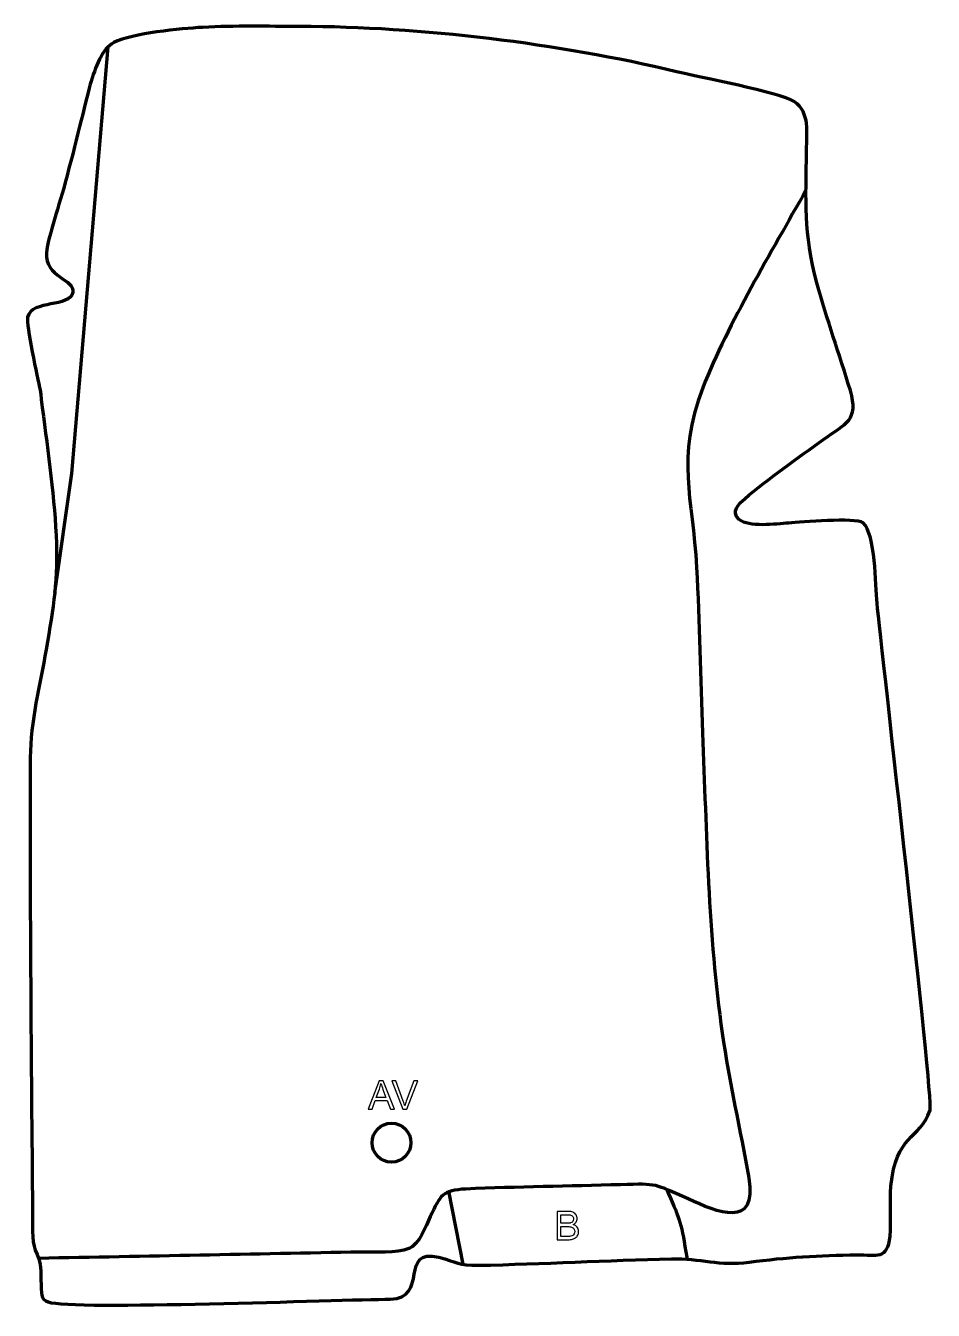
# Model space of a CAD drawing. Header units: millimetres. Extents: x 1050 to 1632, y 44 to 869.
import ezdxf

# ---------------------------------------------------------------- set-up
doc = ezdxf.new("R2010")
doc.units = ezdxf.units.MM
doc.header["$MEASUREMENT"] = 0
doc.layers.add('layer 2', color=7, linetype='Continuous')
doc.layers.add('layer 3', color=7, linetype='Continuous')

msp = doc.modelspace()

# ---------------------------------------------------------------- linework, layer by layer
at = {"layer": 'layer 2', "color": 142, "lineweight": 200}
msp.add_ellipse((1284.4336, 151.9507), major_axis=(0, 12.5), ratio=1, dxfattribs=at)
at = {"layer": 'layer 2', "color": 142, "lineweight": 158}
for points, knots in [([(1068.2205, 504.987), (1068.2205, 504.987), (1079.2529, 581.5701), (1079.2529, 581.5701), (1079.2529, 581.5701), (1079.2529, 581.5701), (1102.5861, 855.4971), (1102.5861, 855.4971)], [0, 0, 0, 0, 0.33333333, 0.33333333, 0.33333333, 0.33333333, 1, 1, 1, 1]), ([(1550.5456, 763.6023), (1528.2145, 723.401), (1501.0785, 678.9871), (1484.2179, 636.538), (1484.2179, 636.538), (1466.8152, 590.5387), (1477.7933, 567.1505), (1480.3194, 521.1907), (1480.3194, 521.1907), (1482.2521, 486.0288), (1482.7925, 450.2768), (1484.1708, 414.9892), (1484.1708, 414.9892), (1486.6723, 350.9484), (1487.7393, 285.8196), (1496.7253, 222.3569), (1496.7253, 222.3569), (1501.3183, 190.4603), (1508.3376, 160.6253), (1513.823, 129.3433), (1513.823, 129.3433), (1519.3531, 96.0967), (1493.4874, 107.406), (1474.9064, 115.8131), (1474.9064, 115.8131), (1452.5375, 125.7643), (1456.1434, 125.6714), (1431.5486, 124.9783), (1431.5486, 124.9783), (1398.4295, 124.0446), (1365.3828, 123.6565), (1332.2644, 122.18), (1332.2644, 122.18), (1317.1249, 121.4894), (1315.7026, 118.0552), (1309.3658, 104.5556), (1309.3658, 104.5556), (1306.387, 98.2096), (1302.3801, 86.7602), (1295.4778, 84.0128), (1295.4778, 84.0128), (1287.8111, 80.9611), (1273.3797, 81.8403), (1264.837, 81.7482), (1264.837, 81.7482), (1195.8792, 80.3747), (1126.9219, 79.0316), (1057.9634, 77.6964)], [0, 0, 0, 0, 0.07692308, 0.07692308, 0.07692308, 0.07692308, 0.15384615, 0.15384615, 0.15384615, 0.15384615, 0.23076923, 0.23076923, 0.23076923, 0.23076923, 0.30769231, 0.30769231, 0.30769231, 0.30769231, 0.38461538, 0.38461538, 0.38461538, 0.38461538, 0.46153846, 0.46153846, 0.46153846, 0.46153846, 0.53846154, 0.53846154, 0.53846154, 0.53846154, 0.61538462, 0.61538462, 0.61538462, 0.61538462, 0.69230769, 0.69230769, 0.69230769, 0.69230769, 0.76923077, 0.76923077, 0.76923077, 0.76923077, 0.84615385, 0.84615385, 0.84615385, 0.84615385, 1, 1, 1, 1]), ([(1461.0004, 122.3617), (1468.6401, 104.6672), (1470.4318, 101.3779), (1473.4003, 81.8938), (1473.4003, 81.8938), (1473.6382, 80.3329), (1473.8799, 78.7733), (1474.1224, 77.2131)], [0, 0, 0, 0, 0.33333333, 0.33333333, 0.33333333, 0.33333333, 1, 1, 1, 1])]:
    msp.add_open_spline(points, degree=3, knots=knots, dxfattribs=at)
at = {"layer": 'layer 2', "color": 142}
for points, knots in [([(1269.4466, 173.5494), (1269.4466, 173.5494), (1276.4231, 191.7358), (1276.4231, 191.7358), (1276.4231, 191.7358), (1276.4231, 191.7358), (1279.069, 191.7358), (1279.069, 191.7358), (1279.069, 191.7358), (1279.069, 191.7358), (1286.4731, 173.5494), (1286.4731, 173.5494), (1286.4731, 173.5494), (1286.4731, 173.5494), (1283.7341, 173.5494), (1283.7341, 173.5494), (1283.7341, 173.5494), (1283.7341, 173.5494), (1281.6301, 179.0612), (1281.6301, 179.0612), (1281.6301, 179.0612), (1281.6301, 179.0612), (1273.972, 179.0612), (1273.972, 179.0612), (1273.972, 179.0612), (1273.972, 179.0612), (1271.9993, 173.5494), (1271.9993, 173.5494), (1271.9993, 173.5494), (1271.9993, 173.5494), (1269.4466, 173.5494), (1269.4466, 173.5494)], [0, 0, 0, 0, 0.11111111, 0.11111111, 0.11111111, 0.11111111, 0.22222222, 0.22222222, 0.22222222, 0.22222222, 0.33333333, 0.33333333, 0.33333333, 0.33333333, 0.44444444, 0.44444444, 0.44444444, 0.44444444, 0.55555556, 0.55555556, 0.55555556, 0.55555556, 0.66666667, 0.66666667, 0.66666667, 0.66666667, 0.77777778, 0.77777778, 0.77777778, 0.77777778, 1, 1, 1, 1]), ([(1274.679, 181.017), (1274.679, 181.017), (1280.8766, 181.017), (1280.8766, 181.017), (1280.8766, 181.017), (1280.8766, 181.017), (1278.9801, 186.0589), (1278.9801, 186.0589), (1278.9801, 186.0589), (1278.4086, 187.5914), (1277.9768, 188.8571), (1277.6762, 189.8562), (1277.6762, 189.8562), (1277.4264, 188.6709), (1277.092, 187.5067), (1276.6729, 186.3552), (1276.6729, 186.3552), (1276.6729, 186.3552), (1274.679, 181.017), (1274.679, 181.017)], [0, 0, 0, 0, 0.16666667, 0.16666667, 0.16666667, 0.16666667, 0.33333333, 0.33333333, 0.33333333, 0.33333333, 0.5, 0.5, 0.5, 0.5, 0.66666667, 0.66666667, 0.66666667, 0.66666667, 1, 1, 1, 1]), ([(1291.6801, 173.5494), (1291.6801, 173.5494), (1284.6528, 191.7358), (1284.6528, 191.7358), (1284.6528, 191.7358), (1284.6528, 191.7358), (1287.2605, 191.7358), (1287.2605, 191.7358), (1287.2605, 191.7358), (1287.2605, 191.7358), (1291.9849, 178.5193), (1291.9849, 178.5193), (1291.9849, 178.5193), (1292.3617, 177.461), (1292.6834, 176.4704), (1292.9374, 175.5433), (1292.9374, 175.5433), (1293.2168, 176.5381), (1293.5428, 177.5287), (1293.9153, 178.5193), (1293.9153, 178.5193), (1293.9153, 178.5193), (1298.8175, 191.7358), (1298.8175, 191.7358), (1298.8175, 191.7358), (1298.8175, 191.7358), (1301.2728, 191.7358), (1301.2728, 191.7358), (1301.2728, 191.7358), (1301.2728, 191.7358), (1294.182, 173.5494), (1294.182, 173.5494), (1294.182, 173.5494), (1294.182, 173.5494), (1291.6801, 173.5494), (1291.6801, 173.5494)], [0, 0, 0, 0, 0.1, 0.1, 0.1, 0.1, 0.2, 0.2, 0.2, 0.2, 0.3, 0.3, 0.3, 0.3, 0.4, 0.4, 0.4, 0.4, 0.5, 0.5, 0.5, 0.5, 0.6, 0.6, 0.6, 0.6, 0.7, 0.7, 0.7, 0.7, 0.8, 0.8, 0.8, 0.8, 1, 1, 1, 1]), ([(1390.805, 89.6761), (1390.805, 89.6761), (1390.805, 107.8625), (1390.805, 107.8625), (1390.805, 107.8625), (1390.805, 107.8625), (1397.6291, 107.8625), (1397.6291, 107.8625), (1397.6291, 107.8625), (1399.0177, 107.8625), (1400.131, 107.6805), (1400.9735, 107.3122), (1400.9735, 107.3122), (1401.8117, 106.9439), (1402.4678, 106.3766), (1402.942, 105.6104), (1402.942, 105.6104), (1403.4203, 104.8484), (1403.6574, 104.0483), (1403.6574, 103.2101), (1403.6574, 103.2101), (1403.6574, 102.4354), (1403.4457, 101.703), (1403.0266, 101.0172), (1403.0266, 101.0172), (1402.6075, 100.3314), (1401.9725, 99.7768), (1401.1216, 99.3535), (1401.1216, 99.3535), (1402.2223, 99.0318), (1403.069, 98.4814), (1403.6574, 97.7025), (1403.6574, 97.7025), (1404.2501, 96.9278), (1404.5464, 96.0092), (1404.5464, 94.9508), (1404.5464, 94.9508), (1404.5464, 94.0957), (1404.3644, 93.3041), (1404.0045, 92.5717), (1404.0045, 92.5717), (1403.6447, 91.8393), (1403.2002, 91.2763), (1402.671, 90.8784), (1402.671, 90.8784), (1402.1419, 90.4847), (1401.4772, 90.1841), (1400.6814, 89.9809), (1400.6814, 89.9809), (1399.8813, 89.7777), (1398.9034, 89.6761), (1397.7434, 89.6761), (1397.7434, 89.6761), (1397.7434, 89.6761), (1390.805, 89.6761), (1390.805, 89.6761)], [0, 0, 0, 0, 0.06666667, 0.06666667, 0.06666667, 0.06666667, 0.13333333, 0.13333333, 0.13333333, 0.13333333, 0.2, 0.2, 0.2, 0.2, 0.26666667, 0.26666667, 0.26666667, 0.26666667, 0.33333333, 0.33333333, 0.33333333, 0.33333333, 0.4, 0.4, 0.4, 0.4, 0.46666667, 0.46666667, 0.46666667, 0.46666667, 0.53333333, 0.53333333, 0.53333333, 0.53333333, 0.6, 0.6, 0.6, 0.6, 0.66666667, 0.66666667, 0.66666667, 0.66666667, 0.73333333, 0.73333333, 0.73333333, 0.73333333, 0.8, 0.8, 0.8, 0.8, 0.86666667, 0.86666667, 0.86666667, 0.86666667, 1, 1, 1, 1]), ([(1393.218, 100.2171), (1393.218, 100.2171), (1397.1508, 100.2171), (1397.1508, 100.2171), (1397.1508, 100.2171), (1398.2176, 100.2171), (1398.9838, 100.2891), (1399.4452, 100.4288), (1399.4452, 100.4288), (1400.0591, 100.6108), (1400.5205, 100.9156), (1400.8295, 101.3389), (1400.8295, 101.3389), (1401.1386, 101.7623), (1401.2952, 102.2914), (1401.2952, 102.9307), (1401.2952, 102.9307), (1401.2952, 103.536), (1401.1513, 104.0694), (1400.8592, 104.5266), (1400.8592, 104.5266), (1400.5713, 104.9881), (1400.1564, 105.3056), (1399.6188, 105.4749), (1399.6188, 105.4749), (1399.0812, 105.6442), (1398.1583, 105.7289), (1396.8544, 105.7289), (1396.8544, 105.7289), (1396.8544, 105.7289), (1393.218, 105.7289), (1393.218, 105.7289), (1393.218, 105.7289), (1393.218, 105.7289), (1393.218, 100.2171), (1393.218, 100.2171)], [0, 0, 0, 0, 0.1, 0.1, 0.1, 0.1, 0.2, 0.2, 0.2, 0.2, 0.3, 0.3, 0.3, 0.3, 0.4, 0.4, 0.4, 0.4, 0.5, 0.5, 0.5, 0.5, 0.6, 0.6, 0.6, 0.6, 0.7, 0.7, 0.7, 0.7, 0.8, 0.8, 0.8, 0.8, 1, 1, 1, 1]), ([(1393.218, 91.8097), (1393.218, 91.8097), (1397.7477, 91.8097), (1397.7477, 91.8097), (1397.7477, 91.8097), (1398.5266, 91.8097), (1399.0727, 91.8393), (1399.3902, 91.8986), (1399.3902, 91.8986), (1399.9405, 91.996), (1400.4062, 92.1611), (1400.7787, 92.3939), (1400.7787, 92.3939), (1401.1513, 92.6267), (1401.4561, 92.9654), (1401.6974, 93.4099), (1401.6974, 93.4099), (1401.9387, 93.8544), (1402.0572, 94.3666), (1402.0572, 94.9466), (1402.0572, 94.9466), (1402.0572, 95.6282), (1401.8836, 96.2166), (1401.5323, 96.7204), (1401.5323, 96.7204), (1401.1851, 97.2241), (1400.7025, 97.5755), (1400.0845, 97.7787), (1400.0845, 97.7787), (1399.4706, 97.9819), (1398.5816, 98.0835), (1397.4259, 98.0835), (1397.4259, 98.0835), (1397.4259, 98.0835), (1393.218, 98.0835), (1393.218, 98.0835), (1393.218, 98.0835), (1393.218, 98.0835), (1393.218, 91.8097), (1393.218, 91.8097)], [0, 0, 0, 0, 0.09090909, 0.09090909, 0.09090909, 0.09090909, 0.18181818, 0.18181818, 0.18181818, 0.18181818, 0.27272727, 0.27272727, 0.27272727, 0.27272727, 0.36363636, 0.36363636, 0.36363636, 0.36363636, 0.45454545, 0.45454545, 0.45454545, 0.45454545, 0.54545455, 0.54545455, 0.54545455, 0.54545455, 0.63636364, 0.63636364, 0.63636364, 0.63636364, 0.72727273, 0.72727273, 0.72727273, 0.72727273, 0.81818182, 0.81818182, 0.81818182, 0.81818182, 1, 1, 1, 1])]:
    msp.add_open_spline(points, degree=3, knots=knots, dxfattribs=at)
at = {"layer": 'layer 2', "color": 142, "lineweight": 158}
msp.add_open_spline([(1330.3692, 73.9275), (1330.3692, 73.9275), (1321.2329, 120.7789), (1321.2329, 120.7789)], degree=3, dxfattribs=at)
at = {"layer": 'layer 3', "color": 242, "lineweight": 158}
msp.add_open_spline([(1058.8814, 635.1479), (1057.4069, 642.4924), (1049.6004, 677.3193), (1050.7848, 681.8717), (1050.7848, 681.8717), (1053.7562, 693.2929), (1078.1903, 687.9093), (1079.8348, 697.7246), (1079.8348, 697.7246), (1081.275, 706.3209), (1061.8502, 707.5357), (1062.9535, 723.2683), (1062.9535, 723.2683), (1063.5369, 731.5885), (1069.7779, 749.2526), (1074.9659, 768.3143), (1074.9659, 768.3143), (1081.5439, 792.4829), (1087.5955, 818.8989), (1091.0997, 831.3658), (1091.0997, 831.3658), (1094.1673, 842.2793), (1098.8902, 854.4571), (1106.1235, 858.1134), (1106.1235, 858.1134), (1118.252, 864.2443), (1148.9919, 867.1363), (1163.2465, 867.9192), (1163.2465, 867.9192), (1184.0861, 869.0061), (1204.7783, 868.5551), (1225.618, 868.514), (1225.618, 868.514), (1303.5029, 868.2614), (1391.3961, 857.7191), (1467.5164, 839.4407), (1467.5164, 839.4407), (1481.7699, 836.0802), (1533.6804, 825.9131), (1543.0251, 820.3472), (1543.0251, 820.3472), (1553.4216, 812.5495), (1550.9398, 800.8041), (1550.8813, 788.9792), (1550.8813, 788.9792), (1550.5908, 756.0778), (1548.7861, 736.5537), (1557.6036, 703.8321), (1557.6036, 703.8321), (1564.0248, 680.419), (1571.8929, 657.9714), (1579.0317, 634.8612), (1579.0317, 634.8612), (1584.6084, 615.4725), (1576.3026, 613.9112), (1561.8586, 603.4519), (1561.8586, 603.4519), (1545.3744, 591.4905), (1526.6001, 578.3852), (1511.2017, 565.3656), (1511.2017, 565.3656), (1507.3433, 562.1033), (1502.0593, 557.0086), (1507.5936, 552.0725), (1507.5936, 552.0725), (1513.6768, 546.6469), (1531.2495, 549.2105), (1539.3019, 549.6857), (1539.3019, 549.6857), (1547.7942, 550.2249), (1581.7669, 553.4096), (1587.2823, 549.8759), (1587.2823, 549.8759), (1595.2865, 542.217), (1595.0627, 510.3777), (1596.2061, 498.2539), (1596.2061, 498.2539), (1598.9785, 469.0112), (1632.2794, 180.9158), (1630.2743, 172.7562), (1630.2743, 172.7562), (1623.2635, 153.4054), (1608.0549, 157.3417), (1605.0869, 123.9981), (1605.0869, 123.9981), (1604.222, 113.0858), (1605.2561, 102.4371), (1604.4921, 91.8582), (1604.4921, 91.8582), (1602.8702, 76.4878), (1596.072, 80.1687), (1583.1554, 79.9816), (1583.1554, 79.9816), (1558.8929, 79.5929), (1538.1229, 78.5271), (1514.0121, 75.2352), (1514.0121, 75.2352), (1495.2177, 72.6692), (1482.5061, 77.9315), (1464.2305, 77.4828), (1464.2305, 77.4828), (1422.9277, 76.3948), (1381.6379, 74.1508), (1340.3433, 73.2545), (1340.3433, 73.2545), (1327.3733, 73.173), (1326.1492, 75.5014), (1314.8498, 78.3941), (1314.8498, 78.3941), (1289.3638, 84.9186), (1308.6167, 51.7286), (1283.5735, 51.5204), (1283.5735, 51.5204), (1251.8315, 51.2565), (1079.0781, 44.3565), (1064.1325, 49.7128), (1064.1325, 49.7128), (1059.1141, 51.5116), (1059.6618, 54.7251), (1059.3644, 63.9397), (1059.3644, 63.9397), (1059.0767, 72.8511), (1059.6137, 74.829), (1055.7669, 83.0611), (1055.7669, 83.0611), (1053.1972, 88.5601), (1054.0484, 101.1553), (1053.9897, 107.7736), (1053.9897, 107.7736), (1053.147, 204.8148), (1052.1506, 302.3), (1052.5235, 399.3219), (1052.5235, 399.3219), (1052.6098, 421.7784), (1058.8534, 446.303), (1062.6908, 468.5438), (1062.6908, 468.5438), (1067.3762, 495.9813), (1070.5728, 513.5262), (1069.1173, 541.8035), (1069.1173, 541.8035), (1067.6357, 570.5881), (1063.1331, 600.4956), (1059.608, 629.2264), (1059.608, 629.2264), (1059.608, 629.2264), (1059.2446, 632.1882), (1059.2446, 632.1882), (1059.2446, 632.1882), (1059.2446, 632.1882), (1058.8814, 635.1479), (1058.8814, 635.1479)], degree=3, knots=[0, 0, 0, 0, 0.02564103, 0.02564103, 0.02564103, 0.02564103, 0.05128205, 0.05128205, 0.05128205, 0.05128205, 0.07692308, 0.07692308, 0.07692308, 0.07692308, 0.1025641, 0.1025641, 0.1025641, 0.1025641, 0.12820513, 0.12820513, 0.12820513, 0.12820513, 0.15384615, 0.15384615, 0.15384615, 0.15384615, 0.17948718, 0.17948718, 0.17948718, 0.17948718, 0.20512821, 0.20512821, 0.20512821, 0.20512821, 0.23076923, 0.23076923, 0.23076923, 0.23076923, 0.25641026, 0.25641026, 0.25641026, 0.25641026, 0.28205128, 0.28205128, 0.28205128, 0.28205128, 0.30769231, 0.30769231, 0.30769231, 0.30769231, 0.33333333, 0.33333333, 0.33333333, 0.33333333, 0.35897436, 0.35897436, 0.35897436, 0.35897436, 0.38461538, 0.38461538, 0.38461538, 0.38461538, 0.41025641, 0.41025641, 0.41025641, 0.41025641, 0.43589744, 0.43589744, 0.43589744, 0.43589744, 0.46153846, 0.46153846, 0.46153846, 0.46153846, 0.48717949, 0.48717949, 0.48717949, 0.48717949, 0.51282051, 0.51282051, 0.51282051, 0.51282051, 0.53846154, 0.53846154, 0.53846154, 0.53846154, 0.56410256, 0.56410256, 0.56410256, 0.56410256, 0.58974359, 0.58974359, 0.58974359, 0.58974359, 0.61538462, 0.61538462, 0.61538462, 0.61538462, 0.64102564, 0.64102564, 0.64102564, 0.64102564, 0.66666667, 0.66666667, 0.66666667, 0.66666667, 0.69230769, 0.69230769, 0.69230769, 0.69230769, 0.71794872, 0.71794872, 0.71794872, 0.71794872, 0.74358974, 0.74358974, 0.74358974, 0.74358974, 0.76923077, 0.76923077, 0.76923077, 0.76923077, 0.79487179, 0.79487179, 0.79487179, 0.79487179, 0.82051282, 0.82051282, 0.82051282, 0.82051282, 0.84615385, 0.84615385, 0.84615385, 0.84615385, 0.87179487, 0.87179487, 0.87179487, 0.87179487, 0.8974359, 0.8974359, 0.8974359, 0.8974359, 0.92307692, 0.92307692, 0.92307692, 0.92307692, 0.94871795, 0.94871795, 0.94871795, 0.94871795, 1, 1, 1, 1], dxfattribs=at)

doc.saveas('drawing.dxf')
